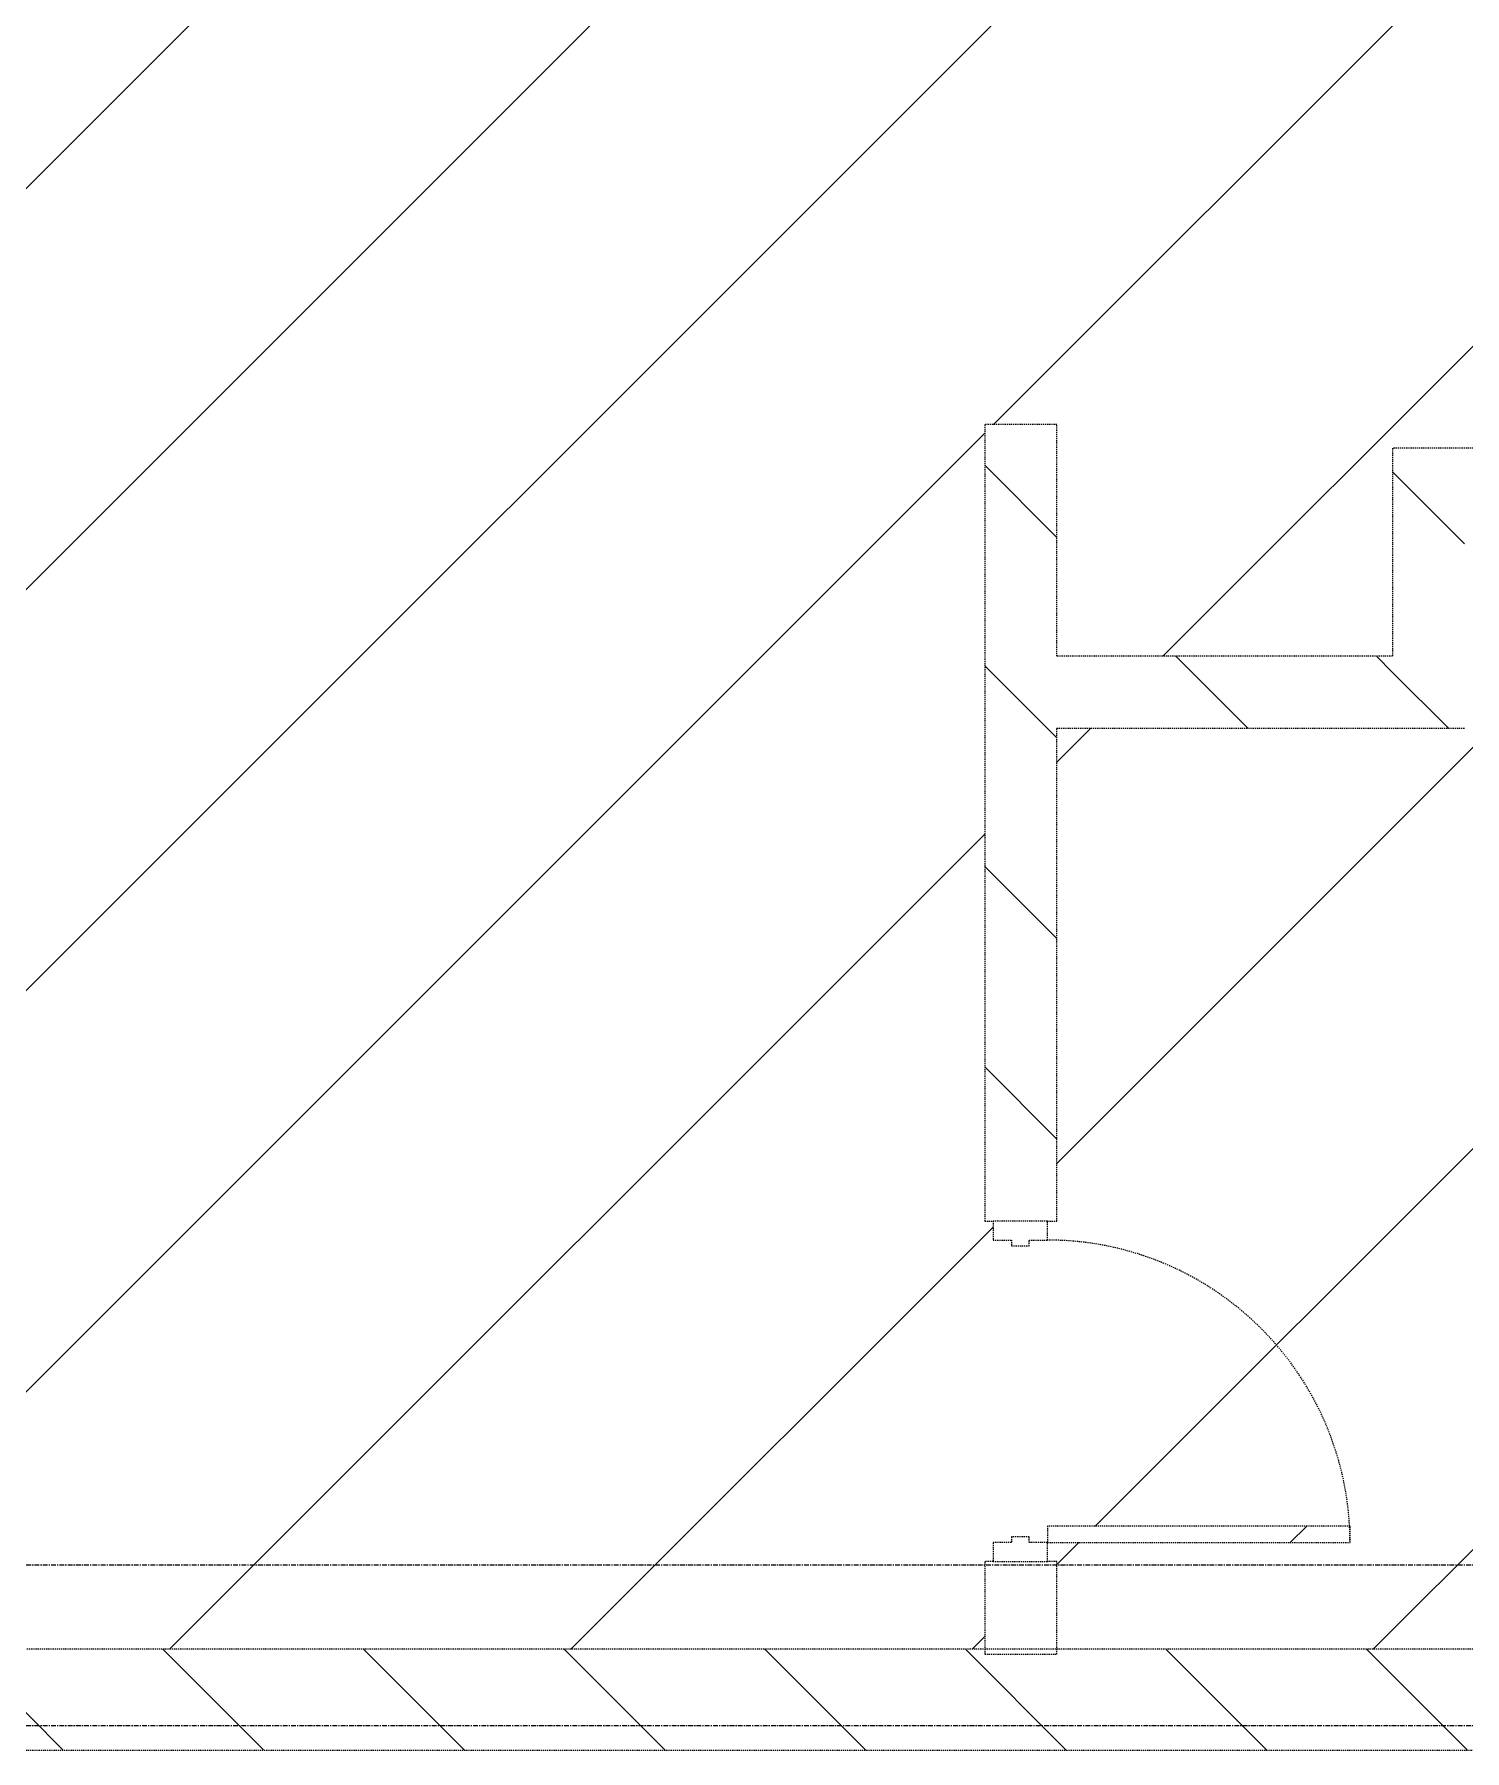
# Model space of a CAD drawing. Header units: inches. Extents: x -4124 to 2030, y 10168 to 14873.
# Drawn here: x -3249 to -3097.7, y 10797.8 to 10979.3 of the extents above; entities that cross this region are included whole.
import ezdxf

# ---------------------------------------------------------------- set-up
doc = ezdxf.new("R2010")
doc.units = ezdxf.units.IN
doc.header["$MEASUREMENT"] = 0
doc.linetypes.add('Demolished', pattern=[0.1875, 0.125, -0.0625])
doc.linetypes.add('Grid Line 1_2_', pattern=[0.875, 0.5, -0.125, 0.125, -0.125])
for name, color, linetype, lineweight in [('A-DOOR', 31, 'Demolished', 9), ('A-DOOR-FRAM', 31, 'Demolished', 13), ('A-FLOR-PATT', 8, 'Demolished', 9), ('A-ROOF', 132, 'Demolished', 9), ('A-ROOF-PATT', 132, 'Demolished', 9), ('A-WALL', 113, 'Continuous', 9), ('A-WALL-PATT', 111, 'Continuous', 13), ('S-GRID', 1, 'Continuous', 9)]:
    doc.layers.add(name, color=color, linetype=linetype, lineweight=lineweight)
pattern_1 = [(135, (0, 0), (-10.606602, -10.606602), [])]
pattern_2 = [(135, (10835.77, 3144.89), (-21.2132, -21.2132), [])]

# ---------------------------------------------------------------- blocks, each defined once
blk = doc.blocks.new('Door-Passage-Single-Flush - 32_ x 84_-1396079-DEMO PLAN - 1ST FLOOR')
at = {"layer": 'A-DOOR'}
h = blk.add_hatch(dxfattribs=at)
h.set_pattern_fill('FP_19', color=20, style=0, pattern_type=2)
h.set_pattern_definition(pattern_2)
h.paths.add_polyline_path([(16, 4.0625), (16, 35.0625), (14.25, 35.0625), (14.25, 3.0625), (16, 3.0625)], flags=0)
h = blk.add_hatch(dxfattribs=at)
h.set_pattern_fill('FP_19', color=20, style=0, pattern_type=2)
h.set_pattern_definition(pattern_2)
h.paths.add_polyline_path([(18, 3.0625), (16, 3.0625), (16, 1.125), (15.375, 1.125), (15.375, -0.75), (16, -0.75), (16, -2.6875), (18, -2.6875)], flags=0)
h.paths.add_polyline_path([(-15.375, -0.75), (-15.375, 1.125), (-16, 1.125), (-16, 3.0625), (-18, 3.0625), (-18, -2.6875), (-16, -2.6875), (-16, -0.75)], flags=0)
at = {"layer": 'A-DOOR', "color": 10, "lineweight": 15}
for p, q in [((16, 35.0625), (14.25, 35.0625)), ((14.25, 35.0625), (14.25, 3.0625)), ((16, 3.0625), (16, 35.0625)), ((14.25, 3.0625), (16, 3.0625))]:
    blk.add_line(p, q, dxfattribs=at)
at = {"layer": 'A-DOOR', "color": 1}
blk.add_arc((16, 3.0625), 32, 90, 180, dxfattribs=at)
at = {"layer": 'A-DOOR-FRAM', "color": 10, "lineweight": 15}
for p, q in [((-16, 3.0625), (-18, 3.0625)), ((-18, 3.0625), (-18, -2.6875)), ((-16, 1.125), (-16, 3.0625)), ((16, 3.0625), (16, 1.125)), ((18, 3.0625), (16, 3.0625)), ((18, -2.6875), (18, 3.0625)), ((-15.375, 1.125), (-16, 1.125)), ((-15.375, -0.75), (-15.375, 1.125)), ((16, 1.125), (15.375, 1.125)), ((15.375, 1.125), (15.375, -0.75)), ((-16, -2.6875), (-16, -0.75)), ((-16, -0.75), (-15.375, -0.75)), ((15.375, -0.75), (16, -0.75)), ((16, -0.75), (16, -2.6875)), ((-18, -2.6875), (-16, -2.6875)), ((16, -2.6875), (18, -2.6875))]:
    blk.add_line(p, q, dxfattribs=at)

msp = doc.modelspace()

# ---------------------------------------------------------------- hatches: boundary and pattern name
at = {"layer": 'A-FLOR-PATT'}
h = msp.add_hatch(dxfattribs=at)
h.set_pattern_fill('FP_26', color=20, style=0, pattern_type=2)
h.set_pattern_definition([(45, (0, 0), (-21.2132, 21.2132), [])])
h.paths.add_polyline_path([(-3223.01575, 10618.62738), (-3223.01575, 10653.20789), (-3048.20325, 10653.20789), (-3048.20325, 10794.1728), (-3667.45325, 10794.1728), (-3667.45325, 10835.86414), (-3700.34275, 10835.86414), (-3852.80268, 11018.54648), (-3852.80268, 11187.8748), (-3846.80268, 11187.8748), (-3846.80268, 11020.72125), (-3697.53516, 10841.86414), (-3667.45325, 10841.86414), (-3667.45325, 11278.11798), (-3656.37517, 11278.11798), (-3656.31825, 11278.25539), (-3656.38191, 11282.93907), (-3656.45591, 11283.11773), (-3656.78825, 11283.25539), (-3658.20325, 11283.25539), (-3658.20325, 11283.53539), (-3654.20325, 11283.53539), (-3654.20325, 11283.25539), (-3655.61825, 11283.25539), (-3655.96135, 11283.09176), (-3656.08825, 11282.78539), (-3656.03134, 11278.11798), (-3428.37517, 11278.11798), (-3428.31825, 11278.25539), (-3428.38191, 11282.93907), (-3428.45591, 11283.11773), (-3428.78825, 11283.25539), (-3430.20325, 11283.25539), (-3430.20325, 11283.53539), (-3426.20325, 11283.53539), (-3426.20325, 11283.25539), (-3427.61825, 11283.25539), (-3427.96135, 11283.09176), (-3428.08825, 11282.78539), (-3428.03134, 11278.11798), (-3222.37517, 11278.11798), (-3222.31825, 11278.25539), (-3222.38191, 11282.93907), (-3222.45591, 11283.11773), (-3222.78825, 11283.25539), (-3224.20325, 11283.25539), (-3224.20325, 11283.53539), (-3220.20325, 11283.53539), (-3220.20325, 11283.25539), (-3221.61825, 11283.25539), (-3221.96135, 11283.09176), (-3222.08825, 11282.78539), (-3222.03134, 11278.11798), (-3218.45325, 11278.11798), (-3218.45325, 11409.52039), (-3219.20325, 11409.52039), (-3219.20325, 11411.52039), (-3217.26575, 11411.52039), (-3217.26575, 11412.14539), (-3215.39075, 11412.14539), (-3215.39075, 11411.52039), (-3213.45325, 11411.52039), (-3213.45325, 11409.52039), (-3212.45325, 11409.52039), (-3212.45325, 11278.11798), (-3040.20325, 11278.11798), (-3040.20325, 11458.77039), (-3189.45325, 11458.77039), (-3189.45325, 11443.39539), (-3215.45325, 11443.39539), (-3215.45325, 11446.39539), (-3770.59366, 11446.29822), (-3846.80268, 11384.79169), (-3846.80268, 11331.8748), (-3852.80268, 11331.8748), (-3852.80268, 11379.94923), (-3949.26125, 11302.09977), (-4093.77417, 11315.10106), (-3553.79486, 10638.40483), (-3295.7753, 10638.39952), (-3270.00079, 10631.39539)], flags=0)
h.paths.add_polyline_path([(-3655.1394, 10808.4872), (-3546.07825, 10808.4872), (-3546.07825, 11004.95789), (-3545.20325, 11004.95789), (-3545.20325, 11006.95789), (-3543.26575, 11006.95789), (-3543.26575, 11007.58289), (-3541.39075, 11007.58289), (-3541.39075, 11006.95789), (-3539.45325, 11006.95789), (-3539.45325, 11004.95789), (-3538.45325, 11004.95789), (-3538.45325, 10808.4872), (-3148.45325, 10808.4872), (-3148.45325, 10817.77039), (-3147.57825, 10817.77039), (-3147.57825, 10819.77039), (-3145.64075, 10819.77039), (-3145.64075, 10820.39539), (-3143.76575, 10820.39539), (-3143.76575, 10819.77039), (-3141.82825, 10819.77039), (-3141.82825, 10817.77039), (-3140.82825, 10817.77039), (-3140.82825, 10808.4872), (-3034.20325, 10808.4872), (-3034.20325, 10832.39539), (-3040.20325, 10832.39539), (-3040.20325, 10927.89539), (-3097.70325, 10927.89539), (-3097.70325, 10905.89539), (-3140.82825, 10905.89539), (-3140.82825, 10853.77039), (-3141.82825, 10853.77039), (-3141.82825, 10851.77039), (-3143.76575, 10851.77039), (-3143.76575, 10851.14539), (-3145.64075, 10851.14539), (-3145.64075, 10851.77039), (-3147.57825, 10851.77039), (-3147.57825, 10853.77039), (-3148.45325, 10853.77039), (-3148.45325, 10938.02039), (-3140.82825, 10938.02039), (-3140.82825, 10913.52039), (-3105.32825, 10913.52039), (-3105.32825, 10935.52039), (-3042.32825, 10935.52039), (-3042.32825, 10943.58289), (-3040.20325, 10943.58289), (-3040.20325, 11263.80358), (-3661.45325, 11263.80358), (-3661.45325, 11064.77039), (-3538.45325, 11064.77039), (-3538.45325, 11044.95789), (-3539.45325, 11044.95789), (-3539.45325, 11042.95789), (-3541.39075, 11042.95789), (-3541.39075, 11042.33289), (-3543.26575, 11042.33289), (-3543.26575, 11042.95789), (-3545.20325, 11042.95789), (-3545.20325, 11044.95789), (-3546.07825, 11044.95789), (-3546.07825, 11057.14539), (-3661.45325, 11057.14539), (-3661.45325, 10808.4872)], flags=0)
h.paths.add_polyline_path([(-3120.73727, 10819.77039), (-3141.82825, 10819.77039), (-3141.82825, 10821.52039), (-3109.82825, 10821.52039), (-3109.82825, 10819.77039)], flags=0)
h.paths.add_polyline_path([(-3514.67889, 11006.95789), (-3539.45325, 11006.95789), (-3539.45325, 11008.70789), (-3503.45325, 11008.70789), (-3503.45325, 11006.95789)], flags=0)
h.paths.add_polyline_path([(-3844.51362, 11185.59355), (-3845.10068, 11185.59355), (-3845.10068, 11186.59355), (-3842.37825, 11186.59355), (-3842.37825, 11185.59355), (-3844.45112, 11185.59355)], flags=0)
h.paths.add_polyline_path([(-3846.38862, 11186.8748), (-3846.45112, 11186.8748), (-3846.38862, 11332.8748), (-3844.45112, 11332.8748), (-3844.51362, 11186.8748), (-3845.10068, 11186.8748)], flags=0)
h.paths.add_polyline_path([(-3844.51362, 11333.15605), (-3845.10068, 11333.15605), (-3845.10068, 11334.15605), (-3842.37825, 11334.15605), (-3842.37825, 11333.15605), (-3844.45112, 11333.15605)], flags=0)
h.paths.add_polyline_path([(-3213.45325, 11411.52039), (-3213.45325, 11413.27039), (-3177.45325, 11413.27039), (-3177.45325, 11411.52039), (-3212.45325, 11411.52039)], flags=0)
at = {"layer": 'A-ROOF-PATT'}
h = msp.add_hatch(dxfattribs=at)
h.set_pattern_fill('FP_2', color=1, style=0, pattern_type=2)
h.set_pattern_definition(pattern_1)
h.paths.add_polyline_path([(-3648.78203, 10797.81788), (-3033.82825, 10797.8611), (-3033.82825, 10808.4872), (-3667.45325, 10808.4872), (-3667.45325, 10797.81788)], flags=0)
at = {"layer": 'A-WALL-PATT', "linetype": 'Demolished', "lineweight": 9}
h = msp.add_hatch(dxfattribs=at)
h.set_pattern_fill('FP_2', color=1, style=0, pattern_type=2)
h.set_pattern_definition(pattern_1)
h.paths.add_polyline_path([(-3148.45325, 10808.4872), (-3140.82825, 10808.4872), (-3140.82825, 10817.77039), (-3148.45325, 10817.77039), (-3148.45325, 10816.86716)], flags=0)
h.paths.add_polyline_path([(-3140.82825, 10853.77039), (-3140.82825, 10938.02039), (-3148.45325, 10938.02039), (-3148.45325, 10853.77039), (-3141.82825, 10853.77039)], flags=0)
h = msp.add_hatch(dxfattribs=at)
h.set_pattern_fill('FP_2', color=1, style=0, pattern_type=2)
h.set_pattern_definition(pattern_1)
h.paths.add_polyline_path([(-3097.70325, 10905.89539), (-3097.70325, 10935.52039), (-3105.32825, 10935.52039), (-3105.32825, 10905.89539)], flags=0)
h = msp.add_hatch(dxfattribs=at)
h.set_pattern_fill('FP_2', color=1, style=0, pattern_type=2)
h.set_pattern_definition(pattern_1)
h.paths.add_polyline_path([(-3042.32825, 10927.89539), (-3042.32825, 10935.52039), (-3097.70325, 10935.52039), (-3097.70325, 10927.89539)], flags=0)
h = msp.add_hatch(dxfattribs=at)
h.set_pattern_fill('FP_2', color=1, style=0, pattern_type=2)
h.set_pattern_definition(pattern_1)
h.paths.add_polyline_path([(-3137.18614, 10905.89539), (-3105.32825, 10905.89539), (-3105.32825, 10913.52039), (-3140.82825, 10913.52039), (-3140.82825, 10905.89539)], flags=0)

# ---------------------------------------------------------------- linework, layer by layer
at = {"layer": 'A-ROOF', "color": 10, "lineweight": 15}
for p, q in [((-3033.82825, 10808.4872), (-3667.45325, 10808.4872)), ((-3667.45325, 10797.81788), (-3033.82825, 10797.81788))]:
    msp.add_line(p, q, dxfattribs=at)
at = {"layer": 'A-WALL', "color": 10, "linetype": 'Demolished', "lineweight": 15}
for p, q in [((-3140.82825, 10938.02039), (-3148.45325, 10938.02039)), ((-3148.45325, 10938.02039), (-3148.45325, 10853.77039)), ((-3140.82825, 10913.52039), (-3140.82825, 10938.02039)), ((-3042.32825, 10935.52039), (-3105.32825, 10935.52039)), ((-3105.32825, 10935.52039), (-3105.32825, 10913.52039)), ((-3105.32825, 10913.52039), (-3140.82825, 10913.52039)), ((-3140.82825, 10905.89539), (-3097.70325, 10905.89539)), ((-3140.82825, 10853.77039), (-3140.82825, 10905.89539)), ((-3148.45325, 10853.77039), (-3147.57825, 10853.77039)), ((-3141.82825, 10853.77039), (-3140.82825, 10853.77039)), ((-3147.57825, 10817.77039), (-3148.45325, 10817.77039)), ((-3148.45325, 10817.77039), (-3148.45325, 10807.97878)), ((-3140.82825, 10817.77039), (-3141.82825, 10817.77039)), ((-3140.82825, 10807.97878), (-3140.82825, 10817.77039)), ((-3148.45325, 10807.97878), (-3140.82825, 10807.97878))]:
    msp.add_line(p, q, dxfattribs=at)
at = {"layer": 'S-GRID', "linetype": 'Grid Line 1_2_'}
for p, q in [((-1362.80331, 10817.39539), (-3750.49332, 10817.39539)), ((-1362.80331, 10800.39539), (-3886.22241, 10800.39539))]:
    msp.add_line(p, q, dxfattribs=at)

# ---------------------------------------------------------------- block references
at = {"layer": 'A-DOOR', "color": 1, "rotation": 270}
msp.add_blockref('Door-Passage-Single-Flush - 32_ x 84_-1396079-DEMO PLAN - 1ST FLOOR', (-3144.89075, 10835.77039), dxfattribs=at)

doc.saveas('drawing.dxf')
